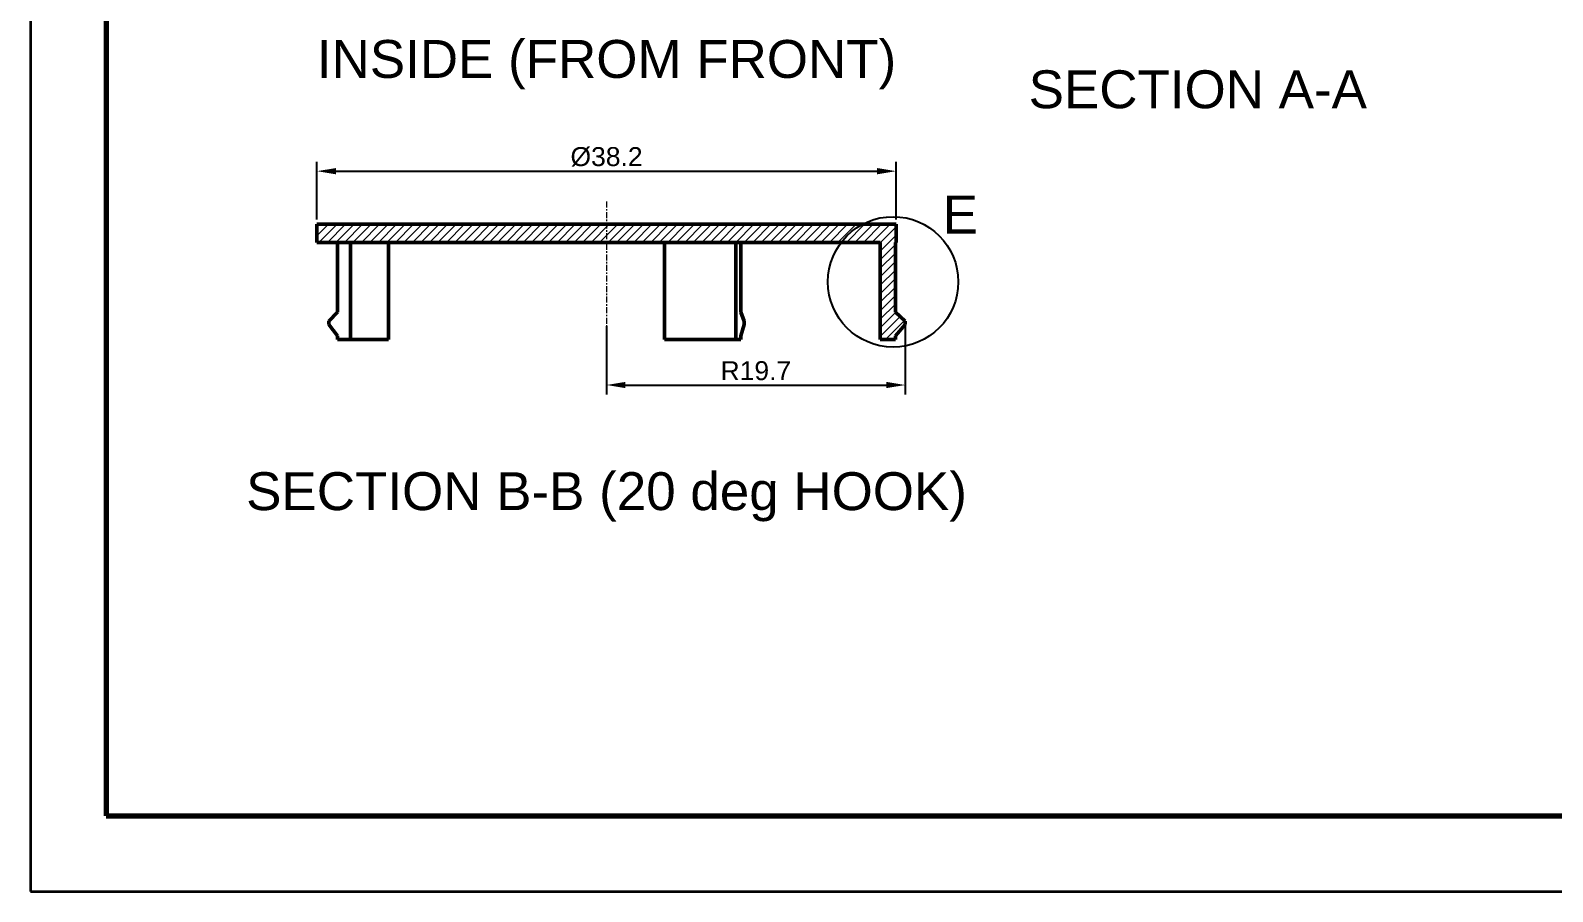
# Model space of a CAD drawing. Header units: millimetres. Extents: x 0 to 900, y 0 to 148.
# Drawn here: x 690 to 790.4, y 0 to 56.8 of the extents above; entities that cross this region are included whole.
import ezdxf
from ezdxf.enums import TextEntityAlignment as Align

# ---------------------------------------------------------------- set-up
doc = ezdxf.new("R2010")
doc.units = ezdxf.units.MM
doc.header["$LTSCALE"] = 0.125
doc.linetypes.add('CENTER', pattern=[5.08, 3.175, -0.635, 0.635, -0.635])
for name, color, linetype, lineweight in [('CENTER', 7, 'CENTER', 18), ('DETAIL_BOUNDARY', 7, 'Continuous', 25), ('DIM', 7, 'Continuous', 18), ('FRAME', 7, 'Continuous', 70), ('SECTION_HATCH', 8, 'Continuous', 13), ('TEXT', 7, 'Continuous', 25), ('TITLE', 7, 'Continuous', 35), ('VISIBLE', 7, 'Continuous', 50)]:
    doc.layers.add(name, color=color, linetype=linetype, lineweight=lineweight)
doc.styles.add('LiberationSans', font='LiberationSans-Regular.ttf')
doc.dimstyles.new('ISO', dxfattribs={"dimscale": 0.5, "dimtxt": 2.5, "dimasz": 2.5, "dimexe": 1.25, "dimexo": 0.625, "dimtad": 1, "dimdsep": 46, "dimtxsty": 'LiberationSans', "dimcen": 0, "dimazin": 3, "dimtfac": 1, "dimtmove": 0, "dimatfit": 3})

msp = doc.modelspace()

# ---------------------------------------------------------------- hatches: boundary and pattern name
at = {"layer": 'SECTION_HATCH'}
h = msp.add_hatch(dxfattribs=at)
h.set_pattern_fill('ANSI31', scale=0.125)
h.paths.add_polyline_path([(708.9, 44), (708.95, 44), (709, 44), (709.05, 44), (709.1, 44), (709.15, 44), (709.2, 44), (709.25, 44), (709.3, 44), (709.35, 44), (709.4, 44), (709.45, 44), (709.5, 44), (709.55, 44), (709.6, 44), (709.65, 44), (709.7, 44), (709.75, 44), (709.8, 44), (709.85, 44), (709.9, 44), (709.95, 44), (710, 44), (710.05, 44), (710.1, 44), (710.15, 44), (710.2, 44), (710.25, 44), (710.3, 44), (710.35, 44), (710.4, 44), (710.45, 44), (710.5, 44), (710.55, 44), (710.6, 44), (710.65, 44), (710.7, 44), (710.75, 44), (710.8, 44), (710.85, 44), (710.9, 44), (710.95, 44), (711, 44), (711.05, 44), (711.1, 44), (711.15, 44), (711.2, 44), (711.251, 44), (711.301, 44), (711.351, 44), (711.401, 44), (711.451, 44), (711.501, 44), (711.551, 44), (711.601, 44), (711.651, 44), (711.701, 44), (711.751, 44), (711.801, 44), (711.851, 44), (711.901, 44), (711.951, 44), (712.001, 44), (712.051, 44), (712.101, 44), (712.151, 44), (712.201, 44), (712.251, 44), (712.301, 44), (712.351, 44), (712.401, 44), (712.451, 44), (712.501, 44), (712.551, 44), (712.601, 44), (712.651, 44), (712.701, 44), (712.751, 44), (712.801, 44), (712.851, 44), (712.901, 44), (712.951, 44), (713.001, 44), (713.051, 44), (713.101, 44), (713.151, 44), (713.201, 44), (713.251, 44), (713.301, 44), (713.351, 44), (713.401, 44), (713.451, 44), (713.501, 44), (713.551, 44), (713.601, 44), (713.651, 44), (713.701, 44), (713.751, 44), (713.801, 44), (713.851, 44), (713.901, 44), (713.951, 44), (714.001, 44), (714.051, 44), (714.101, 44), (714.151, 44), (714.201, 44), (714.251, 44), (714.301, 44), (714.351, 44), (714.401, 44), (714.451, 44), (714.501, 44), (714.551, 44), (714.601, 44), (714.651, 44), (714.701, 44), (714.751, 44), (714.801, 44), (714.851, 44), (714.901, 44), (714.951, 44), (715.001, 44), (715.051, 44), (715.101, 44), (715.151, 44), (715.201, 44), (715.251, 44), (715.301, 44), (715.351, 44), (715.401, 44), (715.451, 44), (715.501, 44), (715.551, 44), (715.601, 44), (715.651, 44), (715.701, 44), (715.751, 44), (715.801, 44), (715.851, 44), (715.902, 44), (715.952, 44), (716.002, 44), (716.052, 44), (716.102, 44), (716.152, 44), (716.202, 44), (716.252, 44), (716.302, 44), (716.352, 44), (716.402, 44), (716.452, 44), (716.502, 44), (716.552, 44), (716.602, 44), (716.652, 44), (716.702, 44), (716.752, 44), (716.802, 44), (716.852, 44), (716.902, 44), (716.952, 44), (717.002, 44), (717.052, 44), (717.102, 44), (717.152, 44), (717.202, 44), (717.252, 44), (717.302, 44), (717.352, 44), (717.402, 44), (717.452, 44), (717.502, 44), (717.552, 44), (717.602, 44), (717.652, 44), (717.702, 44), (717.752, 44), (717.802, 44), (717.852, 44), (717.902, 44), (717.952, 44), (718.002, 44), (718.052, 44), (718.102, 44), (718.152, 44), (718.202, 44), (718.252, 44), (718.302, 44), (718.352, 44), (718.402, 44), (718.452, 44), (718.502, 44), (718.552, 44), (718.602, 44), (718.652, 44), (718.702, 44), (718.752, 44), (718.802, 44), (718.852, 44), (718.902, 44), (718.952, 44), (719.002, 44), (719.052, 44), (719.102, 44), (719.152, 44), (719.202, 44), (719.252, 44), (719.302, 44), (719.352, 44), (719.402, 44), (719.452, 44), (719.502, 44), (719.552, 44), (719.602, 44), (719.652, 44), (719.702, 44), (719.752, 44), (719.802, 44), (719.852, 44), (719.902, 44), (719.952, 44), (720.002, 44), (720.052, 44), (720.102, 44), (720.152, 44), (720.202, 44), (720.252, 44), (720.302, 44), (720.352, 44), (720.402, 44), (720.452, 44), (720.502, 44), (720.553, 44), (720.603, 44), (720.653, 44), (720.703, 44), (720.753, 44), (720.803, 44), (720.853, 44), (720.903, 44), (720.953, 44), (721.003, 44), (721.053, 44), (721.103, 44), (721.153, 44), (721.203, 44), (721.253, 44), (721.303, 44), (721.353, 44), (721.403, 44), (721.453, 44), (721.503, 44), (721.553, 44), (721.603, 44), (721.653, 44), (721.703, 44), (721.753, 44), (721.803, 44), (721.853, 44), (721.903, 44), (721.953, 44), (722.003, 44), (722.053, 44), (722.103, 44), (722.153, 44), (722.203, 44), (722.253, 44), (722.303, 44), (722.353, 44), (722.403, 44), (722.453, 44), (722.503, 44), (722.553, 44), (722.603, 44), (722.653, 44), (722.703, 44), (722.753, 44), (722.803, 44), (722.853, 44), (722.903, 44), (722.953, 44), (723.003, 44), (723.053, 44), (723.103, 44), (723.153, 44), (723.203, 44), (723.253, 44), (723.303, 44), (723.353, 44), (723.403, 44), (723.453, 44), (723.503, 44), (723.553, 44), (723.603, 44), (723.653, 44), (723.703, 44), (723.753, 44), (723.803, 44), (723.853, 44), (723.903, 44), (723.953, 44), (724.003, 44), (724.053, 44), (724.103, 44), (724.153, 44), (724.203, 44), (724.253, 44), (724.303, 44), (724.353, 44), (724.403, 44), (724.453, 44), (724.503, 44), (724.553, 44), (724.603, 44), (724.653, 44), (724.703, 44), (724.753, 44), (724.803, 44), (724.853, 44), (724.903, 44), (724.953, 44), (725.003, 44), (725.053, 44), (725.103, 44), (725.153, 44), (725.203, 44), (725.254, 44), (725.304, 44), (725.354, 44), (725.404, 44), (725.454, 44), (725.504, 44), (725.554, 44), (725.604, 44), (725.654, 44), (725.704, 44), (725.754, 44), (725.804, 44), (725.854, 44), (725.904, 44), (725.954, 44), (726.004, 44), (726.054, 44), (726.104, 44), (726.154, 44), (726.204, 44), (726.254, 44), (726.304, 44), (726.354, 44), (726.404, 44), (726.454, 44), (726.504, 44), (726.554, 44), (726.604, 44), (726.654, 44), (726.704, 44), (726.754, 44), (726.804, 44), (726.854, 44), (726.904, 44), (726.954, 44), (727.004, 44), (727.054, 44), (727.104, 44), (727.154, 44), (727.204, 44), (727.254, 44), (727.304, 44), (727.354, 44), (727.404, 44), (727.454, 44), (727.504, 44), (727.554, 44), (727.604, 44), (727.654, 44), (727.704, 44), (727.754, 44), (727.804, 44), (727.854, 44), (727.904, 44), (727.954, 44), (728.004, 44), (728.054, 44), (728.104, 44), (728.154, 44), (728.204, 44), (728.254, 44), (728.304, 44), (728.354, 44), (728.404, 44), (728.454, 44), (728.504, 44), (728.554, 44), (728.604, 44), (728.654, 44), (728.704, 44), (728.754, 44), (728.804, 44), (728.854, 44), (728.904, 44), (728.954, 44), (729.004, 44), (729.054, 44), (729.104, 44), (729.154, 44), (729.204, 44), (729.254, 44), (729.304, 44), (729.354, 44), (729.404, 44), (729.454, 44), (729.504, 44), (729.554, 44), (729.604, 44), (729.654, 44), (729.704, 44), (729.754, 44), (729.804, 44), (729.854, 44), (729.905, 44), (729.955, 44), (730.005, 44), (730.055, 44), (730.105, 44), (730.155, 44), (730.205, 44), (730.255, 44), (730.305, 44), (730.355, 44), (730.405, 44), (730.455, 44), (730.505, 44), (730.555, 44), (730.605, 44), (730.655, 44), (730.705, 44), (730.755, 44), (730.805, 44), (730.855, 44), (730.905, 44), (730.955, 44), (731.005, 44), (731.055, 44), (731.105, 44), (731.155, 44), (731.205, 44), (731.255, 44), (731.305, 44), (731.355, 44), (731.405, 44), (731.455, 44), (731.505, 44), (731.555, 44), (731.605, 44), (731.655, 44), (731.705, 44), (731.755, 44), (731.805, 44), (731.855, 44), (731.905, 44), (731.955, 44), (732.005, 44), (732.055, 44), (732.105, 44), (732.155, 44), (732.205, 44), (732.255, 44), (732.305, 44), (732.355, 44), (732.405, 44), (732.455, 44), (732.505, 44), (732.555, 44), (732.605, 44), (732.655, 44), (732.705, 44), (732.755, 44), (732.805, 44), (732.855, 44), (732.905, 44), (732.955, 44), (733.005, 44), (733.055, 44), (733.105, 44), (733.155, 44), (733.205, 44), (733.255, 44), (733.305, 44), (733.355, 44), (733.405, 44), (733.455, 44), (733.505, 44), (733.555, 44), (733.605, 44), (733.655, 44), (733.705, 44), (733.755, 44), (733.805, 44), (733.855, 44), (733.905, 44), (733.955, 44), (734.005, 44), (734.055, 44), (734.105, 44), (734.155, 44), (734.205, 44), (734.255, 44), (734.305, 44), (734.355, 44), (734.405, 44), (734.455, 44), (734.505, 44), (734.556, 44), (734.606, 44), (734.656, 44), (734.706, 44), (734.756, 44), (734.806, 44), (734.856, 44), (734.906, 44), (734.956, 44), (735.006, 44), (735.056, 44), (735.106, 44), (735.156, 44), (735.206, 44), (735.256, 44), (735.306, 44), (735.356, 44), (735.406, 44), (735.456, 44), (735.506, 44), (735.556, 44), (735.606, 44), (735.656, 44), (735.706, 44), (735.756, 44), (735.806, 44), (735.856, 44), (735.906, 44), (735.956, 44), (736.006, 44), (736.056, 44), (736.106, 44), (736.156, 44), (736.206, 44), (736.256, 44), (736.306, 44), (736.356, 44), (736.406, 44), (736.456, 44), (736.506, 44), (736.556, 44), (736.606, 44), (736.656, 44), (736.706, 44), (736.756, 44), (736.806, 44), (736.856, 44), (736.906, 44), (736.956, 44), (737.006, 44), (737.056, 44), (737.106, 44), (737.156, 44), (737.206, 44), (737.256, 44), (737.306, 44), (737.356, 44), (737.406, 44), (737.456, 44), (737.506, 44), (737.556, 44), (737.606, 44), (737.656, 44), (737.706, 44), (737.756, 44), (737.806, 44), (737.856, 44), (737.906, 44), (737.956, 44), (738.006, 44), (738.056, 44), (738.106, 44), (738.156, 44), (738.206, 44), (738.256, 44), (738.306, 44), (738.356, 44), (738.406, 44), (738.456, 44), (738.506, 44), (738.556, 44), (738.606, 44), (738.656, 44), (738.706, 44), (738.756, 44), (738.806, 44), (738.856, 44), (738.906, 44), (738.956, 44), (739.006, 44), (739.056, 44), (739.106, 44), (739.156, 44), (739.207, 44), (739.257, 44), (739.307, 44), (739.357, 44), (739.407, 44), (739.457, 44), (739.507, 44), (739.557, 44), (739.607, 44), (739.657, 44), (739.707, 44), (739.757, 44), (739.807, 44), (739.857, 44), (739.907, 44), (739.957, 44), (740.007, 44), (740.057, 44), (740.107, 44), (740.157, 44), (740.207, 44), (740.257, 44), (740.307, 44), (740.357, 44), (740.407, 44), (740.457, 44), (740.507, 44), (740.557, 44), (740.607, 44), (740.657, 44), (740.707, 44), (740.757, 44), (740.807, 44), (740.857, 44), (740.907, 44), (740.957, 44), (741.007, 44), (741.057, 44), (741.107, 44), (741.157, 44), (741.207, 44), (741.257, 44), (741.307, 44), (741.357, 44), (741.407, 44), (741.457, 44), (741.507, 44), (741.557, 44), (741.607, 44), (741.657, 44), (741.707, 44), (741.757, 44), (741.807, 44), (741.857, 44), (741.907, 44), (741.957, 44), (742.007, 44), (742.057, 44), (742.107, 44), (742.157, 44), (742.207, 44), (742.257, 44), (742.307, 44), (742.357, 44), (742.407, 44), (742.457, 44), (742.507, 44), (742.557, 44), (742.607, 44), (742.657, 44), (742.707, 44), (742.757, 44), (742.807, 44), (742.857, 44), (742.907, 44), (742.957, 44), (743.007, 44), (743.057, 44), (743.107, 44), (743.157, 44), (743.207, 44), (743.257, 44), (743.307, 44), (743.357, 44), (743.407, 44), (743.457, 44), (743.507, 44), (743.557, 44), (743.607, 44), (743.657, 44), (743.707, 44), (743.757, 44), (743.807, 44), (743.858, 44), (743.908, 44), (743.958, 44), (744.008, 44), (744.058, 44), (744.108, 44), (744.158, 44), (744.208, 44), (744.258, 44), (744.308, 44), (744.358, 44), (744.408, 44), (744.458, 44), (744.508, 44), (744.558, 44), (744.608, 44), (744.658, 44), (744.708, 44), (744.758, 44), (744.808, 44), (744.858, 44), (744.908, 44), (744.958, 44), (745.008, 44), (745.058, 44), (745.108, 44), (745.158, 44), (745.208, 44), (745.258, 44), (745.308, 44), (745.358, 44), (745.408, 44), (745.458, 44), (745.508, 44), (745.558, 44), (745.608, 44), (745.658, 44), (745.708, 44), (745.758, 44), (745.808, 44), (745.858, 44), (745.908, 44), (745.958, 44), (746.008, 44), (746.058, 44), (746.108, 44), (746.158, 44), (746.208, 44), (746.258, 44), (746.308, 44), (746.358, 44), (746.408, 44), (746.458, 44), (746.508, 44), (746.558, 44), (746.608, 44), (746.658, 44), (746.708, 44), (746.758, 44), (746.808, 44), (746.858, 44), (746.908, 44), (746.958, 44), (747.008, 44), (747.058, 44), (747.1, 43.992), (747.1, 43.942), (747.1, 43.892), (747.1, 43.842), (747.1, 43.792), (747.1, 43.742), (747.1, 43.692), (747.1, 43.642), (747.1, 43.592), (747.1, 43.542), (747.1, 43.492), (747.1, 43.442), (747.1, 43.392), (747.1, 43.342), (747.1, 43.292), (747.1, 43.242), (747.1, 43.192), (747.1, 43.142), (747.1, 43.092), (747.1, 43.042), (747.1, 42.992), (747.1, 42.942), (747.1, 42.892), (747.1, 42.842), (747.092, 42.8), (747.05, 42.792), (747.05, 42.742), (747.05, 42.692), (747.05, 42.641), (747.05, 42.591), (747.05, 42.541), (747.05, 42.491), (747.05, 42.441), (747.05, 42.391), (747.05, 42.341), (747.05, 42.291), (747.05, 42.241), (747.05, 42.191), (747.05, 42.141), (747.05, 42.091), (747.05, 42.041), (747.05, 41.991), (747.05, 41.941), (747.05, 41.891), (747.05, 41.841), (747.05, 41.791), (747.05, 41.741), (747.05, 41.691), (747.05, 41.641), (747.05, 41.591), (747.05, 41.541), (747.05, 41.491), (747.05, 41.441), (747.05, 41.391), (747.05, 41.341), (747.05, 41.291), (747.05, 41.241), (747.05, 41.191), (747.05, 41.141), (747.05, 41.091), (747.05, 41.041), (747.05, 40.991), (747.05, 40.941), (747.05, 40.891), (747.05, 40.841), (747.05, 40.791), (747.05, 40.741), (747.05, 40.691), (747.05, 40.641), (747.05, 40.591), (747.05, 40.541), (747.05, 40.491), (747.05, 40.441), (747.05, 40.391), (747.05, 40.341), (747.05, 40.291), (747.05, 40.241), (747.05, 40.191), (747.05, 40.141), (747.05, 40.091), (747.05, 40.041), (747.05, 39.991), (747.05, 39.941), (747.05, 39.891), (747.05, 39.841), (747.05, 39.791), (747.05, 39.741), (747.05, 39.691), (747.05, 39.641), (747.05, 39.591), (747.05, 39.541), (747.05, 39.491), (747.05, 39.441), (747.05, 39.391), (747.05, 39.341), (747.05, 39.291), (747.05, 39.241), (747.05, 39.191), (747.05, 39.141), (747.05, 39.091), (747.05, 39.041), (747.05, 38.991), (747.05, 38.941), (747.05, 38.891), (747.05, 38.841), (747.05, 38.791), (747.05, 38.741), (747.05, 38.691), (747.05, 38.641), (747.05, 38.591), (747.05, 38.541), (747.05, 38.491), (747.05, 38.441), (747.05, 38.391), (747.05, 38.341), (747.05, 38.291), (747.05, 38.241), (747.065, 38.197), (747.102, 38.163), (747.138, 38.129), (747.175, 38.094), (747.211, 38.06), (747.248, 38.026), (747.284, 37.992), (747.32, 37.957), (747.357, 37.923), (747.393, 37.889), (747.43, 37.854), (747.466, 37.82), (747.502, 37.786), (747.539, 37.752), (747.575, 37.717), (747.612, 37.683), (747.648, 37.649), (747.685, 37.615), (747.7, 37.571), (747.7, 37.521), (747.7, 37.471), (747.7, 37.421), (747.681, 37.378), (747.649, 37.34), (747.617, 37.302), (747.584, 37.264), (747.552, 37.226), (747.519, 37.187), (747.487, 37.149), (747.455, 37.111), (747.422, 37.073), (747.39, 37.035), (747.357, 36.997), (747.325, 36.959), (747.293, 36.921), (747.26, 36.883), (747.228, 36.845), (747.195, 36.806), (747.163, 36.768), (747.131, 36.73), (747.098, 36.692), (747.066, 36.654), (747.05, 36.61), (747.05, 36.56), (747.05, 36.51), (747.05, 36.46), (747.05, 36.41), (747.01, 36.4), (746.96, 36.4), (746.91, 36.4), (746.86, 36.4), (746.81, 36.4), (746.76, 36.4), (746.71, 36.4), (746.66, 36.4), (746.61, 36.4), (746.56, 36.4), (746.51, 36.4), (746.46, 36.4), (746.41, 36.4), (746.36, 36.4), (746.31, 36.4), (746.26, 36.4), (746.21, 36.4), (746.16, 36.4), (746.11, 36.4), (746.06, 36.4), (746.05, 36.44), (746.05, 36.49), (746.05, 36.54), (746.05, 36.59), (746.05, 36.64), (746.05, 36.69), (746.05, 36.74), (746.05, 36.79), (746.05, 36.84), (746.05, 36.891), (746.05, 36.941), (746.05, 36.991), (746.05, 37.041), (746.05, 37.091), (746.05, 37.141), (746.05, 37.191), (746.05, 37.241), (746.05, 37.291), (746.05, 37.341), (746.05, 37.391), (746.05, 37.441), (746.05, 37.491), (746.05, 37.541), (746.05, 37.591), (746.05, 37.641), (746.05, 37.691), (746.05, 37.741), (746.05, 37.791), (746.05, 37.841), (746.05, 37.891), (746.05, 37.941), (746.05, 37.991), (746.05, 38.041), (746.05, 38.091), (746.05, 38.141), (746.05, 38.191), (746.05, 38.241), (746.05, 38.291), (746.05, 38.341), (746.05, 38.391), (746.05, 38.441), (746.05, 38.491), (746.05, 38.541), (746.05, 38.591), (746.05, 38.641), (746.05, 38.691), (746.05, 38.741), (746.05, 38.791), (746.05, 38.841), (746.05, 38.891), (746.05, 38.941), (746.05, 38.991), (746.05, 39.041), (746.05, 39.091), (746.05, 39.141), (746.05, 39.191), (746.05, 39.241), (746.05, 39.291), (746.05, 39.341), (746.05, 39.391), (746.05, 39.441), (746.05, 39.491), (746.05, 39.541), (746.05, 39.591), (746.05, 39.641), (746.05, 39.691), (746.05, 39.741), (746.05, 39.791), (746.05, 39.841), (746.05, 39.891), (746.05, 39.941), (746.05, 39.991), (746.05, 40.041), (746.05, 40.091), (746.05, 40.141), (746.05, 40.191), (746.05, 40.241), (746.05, 40.291), (746.05, 40.341), (746.05, 40.391), (746.05, 40.441), (746.05, 40.491), (746.05, 40.541), (746.05, 40.591), (746.05, 40.641), (746.05, 40.691), (746.05, 40.741), (746.05, 40.791), (746.05, 40.841), (746.05, 40.891), (746.05, 40.941), (746.05, 40.991), (746.05, 41.041), (746.05, 41.091), (746.05, 41.141), (746.05, 41.191), (746.05, 41.241), (746.05, 41.291), (746.05, 41.341), (746.05, 41.391), (746.05, 41.441), (746.05, 41.491), (746.05, 41.541), (746.05, 41.592), (746.05, 41.642), (746.05, 41.692), (746.05, 41.742), (746.05, 41.792), (746.05, 41.842), (746.05, 41.892), (746.05, 41.942), (746.05, 41.992), (746.05, 42.042), (746.05, 42.092), (746.05, 42.142), (746.05, 42.192), (746.05, 42.242), (746.05, 42.292), (746.05, 42.342), (746.05, 42.392), (746.05, 42.442), (746.05, 42.492), (746.05, 42.542), (746.05, 42.592), (746.05, 42.642), (746.05, 42.692), (746.05, 42.742), (746.05, 42.792), (746.008, 42.8), (745.958, 42.8), (745.908, 42.8), (745.858, 42.8), (745.808, 42.8), (745.758, 42.8), (745.708, 42.8), (745.658, 42.8), (745.608, 42.8), (745.558, 42.8), (745.508, 42.8), (745.458, 42.8), (745.408, 42.8), (745.358, 42.8), (745.308, 42.8), (745.258, 42.8), (745.208, 42.8), (745.158, 42.8), (745.108, 42.8), (745.058, 42.8), (745.008, 42.8), (744.958, 42.8), (744.908, 42.8), (744.858, 42.8), (744.808, 42.8), (744.758, 42.8), (744.708, 42.8), (744.658, 42.8), (744.608, 42.8), (744.558, 42.8), (744.508, 42.8), (744.458, 42.8), (744.408, 42.8), (744.358, 42.8), (744.308, 42.8), (744.258, 42.8), (744.208, 42.8), (744.158, 42.8), (744.108, 42.8), (744.058, 42.8), (744.008, 42.8), (743.958, 42.8), (743.908, 42.8), (743.858, 42.8), (743.808, 42.8), (743.758, 42.8), (743.708, 42.8), (743.658, 42.8), (743.608, 42.8), (743.558, 42.8), (743.508, 42.8), (743.458, 42.8), (743.408, 42.8), (743.358, 42.8), (743.308, 42.8), (743.258, 42.8), (743.208, 42.8), (743.158, 42.8), (743.108, 42.8), (743.058, 42.8), (743.008, 42.8), (742.958, 42.8), (742.908, 42.8), (742.858, 42.8), (742.808, 42.8), (742.758, 42.8), (742.708, 42.8), (742.658, 42.8), (742.607, 42.8), (742.557, 42.8), (742.507, 42.8), (742.457, 42.8), (742.407, 42.8), (742.357, 42.8), (742.307, 42.8), (742.257, 42.8), (742.207, 42.8), (742.157, 42.8), (742.107, 42.8), (742.057, 42.8), (742.007, 42.8), (741.957, 42.8), (741.907, 42.8), (741.857, 42.8), (741.807, 42.8), (741.757, 42.8), (741.707, 42.8), (741.657, 42.8), (741.607, 42.8), (741.557, 42.8), (741.507, 42.8), (741.457, 42.8), (741.407, 42.8), (741.357, 42.8), (741.307, 42.8), (741.257, 42.8), (741.207, 42.8), (741.157, 42.8), (741.107, 42.8), (741.057, 42.8), (741.007, 42.8), (740.957, 42.8), (740.907, 42.8), (740.857, 42.8), (740.807, 42.8), (740.757, 42.8), (740.707, 42.8), (740.657, 42.8), (740.607, 42.8), (740.557, 42.8), (740.507, 42.8), (740.457, 42.8), (740.407, 42.8), (740.357, 42.8), (740.307, 42.8), (740.257, 42.8), (740.207, 42.8), (740.157, 42.8), (740.107, 42.8), (740.057, 42.8), (740.007, 42.8), (739.957, 42.8), (739.907, 42.8), (739.857, 42.8), (739.807, 42.8), (739.757, 42.8), (739.707, 42.8), (739.657, 42.8), (739.607, 42.8), (739.557, 42.8), (739.507, 42.8), (739.457, 42.8), (739.407, 42.8), (739.357, 42.8), (739.307, 42.8), (739.257, 42.8), (739.207, 42.8), (739.157, 42.8), (739.107, 42.8), (739.057, 42.8), (739.007, 42.8), (738.957, 42.8), (738.907, 42.8), (738.857, 42.8), (738.807, 42.8), (738.757, 42.8), (738.707, 42.8), (738.657, 42.8), (738.607, 42.8), (738.557, 42.8), (738.507, 42.8), (738.457, 42.8), (738.407, 42.8), (738.357, 42.8), (738.307, 42.8), (738.257, 42.8), (738.207, 42.8), (738.157, 42.8), (738.107, 42.8), (738.057, 42.8), (738.007, 42.8), (737.956, 42.8), (737.906, 42.8), (737.856, 42.8), (737.806, 42.8), (737.756, 42.8), (737.706, 42.8), (737.656, 42.8), (737.606, 42.8), (737.556, 42.8), (737.506, 42.8), (737.456, 42.8), (737.406, 42.8), (737.356, 42.8), (737.306, 42.8), (737.256, 42.8), (737.206, 42.8), (737.156, 42.8), (737.106, 42.8), (737.056, 42.8), (737.006, 42.8), (736.956, 42.8), (736.906, 42.8), (736.856, 42.8), (736.806, 42.8), (736.756, 42.8), (736.706, 42.8), (736.656, 42.8), (736.606, 42.8), (736.556, 42.8), (736.506, 42.8), (736.456, 42.8), (736.406, 42.8), (736.356, 42.8), (736.306, 42.8), (736.256, 42.8), (736.206, 42.8), (736.156, 42.8), (736.106, 42.8), (736.056, 42.8), (736.006, 42.8), (735.956, 42.8), (735.906, 42.8), (735.856, 42.8), (735.806, 42.8), (735.756, 42.8), (735.706, 42.8), (735.656, 42.8), (735.606, 42.8), (735.556, 42.8), (735.506, 42.8), (735.456, 42.8), (735.406, 42.8), (735.356, 42.8), (735.306, 42.8), (735.256, 42.8), (735.206, 42.8), (735.156, 42.8), (735.106, 42.8), (735.056, 42.8), (735.006, 42.8), (734.956, 42.8), (734.906, 42.8), (734.856, 42.8), (734.806, 42.8), (734.756, 42.8), (734.706, 42.8), (734.656, 42.8), (734.606, 42.8), (734.556, 42.8), (734.506, 42.8), (734.456, 42.8), (734.406, 42.8), (734.356, 42.8), (734.306, 42.8), (734.256, 42.8), (734.206, 42.8), (734.156, 42.8), (734.106, 42.8), (734.056, 42.8), (734.006, 42.8), (733.956, 42.8), (733.906, 42.8), (733.856, 42.8), (733.806, 42.8), (733.756, 42.8), (733.706, 42.8), (733.656, 42.8), (733.606, 42.8), (733.556, 42.8), (733.506, 42.8), (733.456, 42.8), (733.406, 42.8), (733.356, 42.8), (733.305, 42.8), (733.255, 42.8), (733.205, 42.8), (733.155, 42.8), (733.105, 42.8), (733.055, 42.8), (733.005, 42.8), (732.955, 42.8), (732.905, 42.8), (732.855, 42.8), (732.805, 42.8), (732.755, 42.8), (732.705, 42.8), (732.655, 42.8), (732.605, 42.8), (732.555, 42.8), (732.505, 42.8), (732.455, 42.8), (732.405, 42.8), (732.355, 42.8), (732.305, 42.8), (732.255, 42.8), (732.205, 42.8), (732.155, 42.8), (732.105, 42.8), (732.055, 42.8), (732.005, 42.8), (731.955, 42.8), (731.905, 42.8), (731.855, 42.8), (731.805, 42.8), (731.755, 42.8), (731.705, 42.8), (731.655, 42.8), (731.605, 42.8), (731.555, 42.8), (731.505, 42.8), (731.455, 42.8), (731.405, 42.8), (731.355, 42.8), (731.305, 42.8), (731.255, 42.8), (731.205, 42.8), (731.155, 42.8), (731.105, 42.8), (731.055, 42.8), (731.005, 42.8), (730.955, 42.8), (730.905, 42.8), (730.855, 42.8), (730.805, 42.8), (730.755, 42.8), (730.705, 42.8), (730.655, 42.8), (730.605, 42.8), (730.555, 42.8), (730.505, 42.8), (730.455, 42.8), (730.405, 42.8), (730.355, 42.8), (730.305, 42.8), (730.255, 42.8), (730.205, 42.8), (730.155, 42.8), (730.105, 42.8), (730.055, 42.8), (730.005, 42.8), (729.955, 42.8), (729.905, 42.8), (729.855, 42.8), (729.805, 42.8), (729.755, 42.8), (729.705, 42.8), (729.655, 42.8), (729.605, 42.8), (729.555, 42.8), (729.505, 42.8), (729.455, 42.8), (729.405, 42.8), (729.355, 42.8), (729.305, 42.8), (729.255, 42.8), (729.205, 42.8), (729.155, 42.8), (729.105, 42.8), (729.055, 42.8), (729.005, 42.8), (728.955, 42.8), (728.905, 42.8), (728.855, 42.8), (728.805, 42.8), (728.755, 42.8), (728.705, 42.8), (728.654, 42.8), (728.604, 42.8), (728.554, 42.8), (728.504, 42.8), (728.454, 42.8), (728.404, 42.8), (728.354, 42.8), (728.304, 42.8), (728.254, 42.8), (728.204, 42.8), (728.154, 42.8), (728.104, 42.8), (728.054, 42.8), (728.004, 42.8), (727.954, 42.8), (727.904, 42.8), (727.854, 42.8), (727.804, 42.8), (727.754, 42.8), (727.704, 42.8), (727.654, 42.8), (727.604, 42.8), (727.554, 42.8), (727.504, 42.8), (727.454, 42.8), (727.404, 42.8), (727.354, 42.8), (727.304, 42.8), (727.254, 42.8), (727.204, 42.8), (727.154, 42.8), (727.104, 42.8), (727.054, 42.8), (727.004, 42.8), (726.954, 42.8), (726.904, 42.8), (726.854, 42.8), (726.804, 42.8), (726.754, 42.8), (726.704, 42.8), (726.654, 42.8), (726.604, 42.8), (726.554, 42.8), (726.504, 42.8), (726.454, 42.8), (726.404, 42.8), (726.354, 42.8), (726.304, 42.8), (726.254, 42.8), (726.204, 42.8), (726.154, 42.8), (726.104, 42.8), (726.054, 42.8), (726.004, 42.8), (725.954, 42.8), (725.904, 42.8), (725.854, 42.8), (725.804, 42.8), (725.754, 42.8), (725.704, 42.8), (725.654, 42.8), (725.604, 42.8), (725.554, 42.8), (725.504, 42.8), (725.454, 42.8), (725.404, 42.8), (725.354, 42.8), (725.304, 42.8), (725.254, 42.8), (725.204, 42.8), (725.154, 42.8), (725.104, 42.8), (725.054, 42.8), (725.004, 42.8), (724.954, 42.8), (724.904, 42.8), (724.854, 42.8), (724.804, 42.8), (724.754, 42.8), (724.704, 42.8), (724.654, 42.8), (724.604, 42.8), (724.554, 42.8), (724.504, 42.8), (724.454, 42.8), (724.404, 42.8), (724.354, 42.8), (724.304, 42.8), (724.254, 42.8), (724.204, 42.8), (724.154, 42.8), (724.104, 42.8), (724.054, 42.8), (724.003, 42.8), (723.953, 42.8), (723.903, 42.8), (723.853, 42.8), (723.803, 42.8), (723.753, 42.8), (723.703, 42.8), (723.653, 42.8), (723.603, 42.8), (723.553, 42.8), (723.503, 42.8), (723.453, 42.8), (723.403, 42.8), (723.353, 42.8), (723.303, 42.8), (723.253, 42.8), (723.203, 42.8), (723.153, 42.8), (723.103, 42.8), (723.053, 42.8), (723.003, 42.8), (722.953, 42.8), (722.903, 42.8), (722.853, 42.8), (722.803, 42.8), (722.753, 42.8), (722.703, 42.8), (722.653, 42.8), (722.603, 42.8), (722.553, 42.8), (722.503, 42.8), (722.453, 42.8), (722.403, 42.8), (722.353, 42.8), (722.303, 42.8), (722.253, 42.8), (722.203, 42.8), (722.153, 42.8), (722.103, 42.8), (722.053, 42.8), (722.003, 42.8), (721.953, 42.8), (721.903, 42.8), (721.853, 42.8), (721.803, 42.8), (721.753, 42.8), (721.703, 42.8), (721.653, 42.8), (721.603, 42.8), (721.553, 42.8), (721.503, 42.8), (721.453, 42.8), (721.403, 42.8), (721.353, 42.8), (721.303, 42.8), (721.253, 42.8), (721.203, 42.8), (721.153, 42.8), (721.103, 42.8), (721.053, 42.8), (721.003, 42.8), (720.953, 42.8), (720.903, 42.8), (720.853, 42.8), (720.803, 42.8), (720.753, 42.8), (720.703, 42.8), (720.653, 42.8), (720.603, 42.8), (720.553, 42.8), (720.503, 42.8), (720.453, 42.8), (720.403, 42.8), (720.353, 42.8), (720.303, 42.8), (720.253, 42.8), (720.203, 42.8), (720.153, 42.8), (720.103, 42.8), (720.053, 42.8), (720.003, 42.8), (719.953, 42.8), (719.903, 42.8), (719.853, 42.8), (719.803, 42.8), (719.753, 42.8), (719.703, 42.8), (719.653, 42.8), (719.603, 42.8), (719.553, 42.8), (719.503, 42.8), (719.453, 42.8), (719.403, 42.8), (719.353, 42.8), (719.302, 42.8), (719.252, 42.8), (719.202, 42.8), (719.152, 42.8), (719.102, 42.8), (719.052, 42.8), (719.002, 42.8), (718.952, 42.8), (718.902, 42.8), (718.852, 42.8), (718.802, 42.8), (718.752, 42.8), (718.702, 42.8), (718.652, 42.8), (718.602, 42.8), (718.552, 42.8), (718.502, 42.8), (718.452, 42.8), (718.402, 42.8), (718.352, 42.8), (718.302, 42.8), (718.252, 42.8), (718.202, 42.8), (718.152, 42.8), (718.102, 42.8), (718.052, 42.8), (718.002, 42.8), (717.952, 42.8), (717.902, 42.8), (717.852, 42.8), (717.802, 42.8), (717.752, 42.8), (717.702, 42.8), (717.652, 42.8), (717.602, 42.8), (717.552, 42.8), (717.502, 42.8), (717.452, 42.8), (717.402, 42.8), (717.352, 42.8), (717.302, 42.8), (717.252, 42.8), (717.202, 42.8), (717.152, 42.8), (717.102, 42.8), (717.052, 42.8), (717.002, 42.8), (716.952, 42.8), (716.902, 42.8), (716.852, 42.8), (716.802, 42.8), (716.752, 42.8), (716.702, 42.8), (716.652, 42.8), (716.602, 42.8), (716.552, 42.8), (716.502, 42.8), (716.452, 42.8), (716.402, 42.8), (716.352, 42.8), (716.302, 42.8), (716.252, 42.8), (716.202, 42.8), (716.152, 42.8), (716.102, 42.8), (716.052, 42.8), (716.002, 42.8), (715.952, 42.8), (715.902, 42.8), (715.852, 42.8), (715.802, 42.8), (715.752, 42.8), (715.702, 42.8), (715.652, 42.8), (715.602, 42.8), (715.552, 42.8), (715.502, 42.8), (715.452, 42.8), (715.402, 42.8), (715.352, 42.8), (715.302, 42.8), (715.252, 42.8), (715.202, 42.8), (715.152, 42.8), (715.102, 42.8), (715.052, 42.8), (715.002, 42.8), (714.952, 42.8), (714.902, 42.8), (714.852, 42.8), (714.802, 42.8), (714.752, 42.8), (714.702, 42.8), (714.651, 42.8), (714.601, 42.8), (714.551, 42.8), (714.501, 42.8), (714.451, 42.8), (714.401, 42.8), (714.351, 42.8), (714.301, 42.8), (714.251, 42.8), (714.201, 42.8), (714.151, 42.8), (714.101, 42.8), (714.051, 42.8), (714.001, 42.8), (713.951, 42.8), (713.901, 42.8), (713.851, 42.8), (713.801, 42.8), (713.751, 42.8), (713.701, 42.8), (713.651, 42.8), (713.601, 42.8), (713.551, 42.8), (713.501, 42.8), (713.451, 42.8), (713.401, 42.8), (713.351, 42.8), (713.301, 42.8), (713.251, 42.8), (713.201, 42.8), (713.151, 42.8), (713.101, 42.8), (713.051, 42.8), (713.001, 42.8), (712.951, 42.8), (712.901, 42.8), (712.851, 42.8), (712.801, 42.8), (712.751, 42.8), (712.701, 42.8), (712.651, 42.8), (712.601, 42.8), (712.551, 42.8), (712.501, 42.8), (712.451, 42.8), (712.401, 42.8), (712.351, 42.8), (712.301, 42.8), (712.251, 42.8), (712.201, 42.8), (712.151, 42.8), (712.101, 42.8), (712.051, 42.8), (712.001, 42.8), (711.951, 42.8), (711.901, 42.8), (711.851, 42.8), (711.801, 42.8), (711.751, 42.8), (711.701, 42.8), (711.651, 42.8), (711.601, 42.8), (711.551, 42.8), (711.501, 42.8), (711.451, 42.8), (711.401, 42.8), (711.351, 42.8), (711.301, 42.8), (711.251, 42.8), (711.201, 42.8), (711.151, 42.8), (711.101, 42.8), (711.051, 42.8), (711.001, 42.8), (710.951, 42.8), (710.901, 42.8), (710.851, 42.8), (710.801, 42.8), (710.751, 42.8), (710.701, 42.8), (710.651, 42.8), (710.601, 42.8), (710.551, 42.8), (710.501, 42.8), (710.451, 42.8), (710.401, 42.8), (710.351, 42.8), (710.301, 42.8), (710.251, 42.8), (710.201, 42.8), (710.151, 42.8), (710.101, 42.8), (710.051, 42.8), (710, 42.8), (709.95, 42.8), (709.9, 42.8), (709.85, 42.8), (709.8, 42.8), (709.75, 42.8), (709.7, 42.8), (709.65, 42.8), (709.6, 42.8), (709.55, 42.8), (709.5, 42.8), (709.45, 42.8), (709.4, 42.8), (709.35, 42.8), (709.3, 42.8), (709.25, 42.8), (709.2, 42.8), (709.15, 42.8), (709.1, 42.8), (709.05, 42.8), (709, 42.8), (708.95, 42.8), (708.9, 42.8), (708.9, 42.85), (708.9, 42.9), (708.9, 42.95), (708.9, 43), (708.9, 43.05), (708.9, 43.1), (708.9, 43.15), (708.9, 43.2), (708.9, 43.25), (708.9, 43.3), (708.9, 43.35), (708.9, 43.4), (708.9, 43.45), (708.9, 43.5), (708.9, 43.55), (708.9, 43.6), (708.9, 43.65), (708.9, 43.7), (708.9, 43.75), (708.9, 43.8), (708.9, 43.85), (708.9, 43.9), (708.9, 43.95)])

# ---------------------------------------------------------------- linework, layer by layer
at = {"layer": 'CENTER'}
msp.add_line((728, 45.5), (728, 34.9), dxfattribs=at)
at = {"layer": 'DETAIL_BOUNDARY'}
msp.add_circle((746.9, 40.2), 4.3, dxfattribs=at)
at = {"layer": 'FRAME'}
msp.add_lwpolyline([(695, 5), (895, 5), (895, 143.5), (695, 143.5)], close=True, dxfattribs=at)
at = {"layer": 'TITLE'}
msp.add_lwpolyline([(690, 0), (900, 0), (900, 148.5), (690, 148.5)], close=True, dxfattribs=at)
at = {"layer": 'VISIBLE'}
for p, q in [((708.9, 44), (708.9, 42.8)), ((708.9, 44), (747.1, 44)), ((747.1, 44), (747.1, 42.8)), ((708.9, 42.8), (746.05, 42.8)), ((710.252, 42.8), (710.252, 38.212)), ((711.118, 42.8), (711.118, 36.4)), ((713.618, 42.8), (713.618, 36.4)), ((731.824, 42.8), (731.824, 36.4)), ((736.523, 42.8), (736.523, 36.4)), ((736.865, 42.8), (736.865, 38.212)), ((746.05, 36.4), (746.05, 42.8)), ((747.05, 38.212), (747.05, 42.8)), ((747.05, 42.8), (747.1, 42.8)), ((710.252, 38.212), (709.689, 37.6)), ((736.865, 38.212), (737.087, 37.6)), ((747.7, 37.6), (747.05, 38.212)), ((709.689, 37.6), (709.689, 37.4)), ((709.689, 37.4), (710.252, 36.635)), ((737.087, 37.4), (736.865, 36.635)), ((737.087, 37.6), (737.087, 37.4)), ((747.05, 36.635), (747.7, 37.4)), ((747.7, 37.4), (747.7, 37.6)), ((710.252, 36.635), (710.252, 36.4)), ((710.252, 36.4), (711.118, 36.4)), ((711.118, 36.4), (713.618, 36.4)), ((731.824, 36.4), (736.523, 36.4)), ((736.523, 36.4), (736.865, 36.4)), ((736.865, 36.635), (736.865, 36.4)), ((746.05, 36.4), (747.05, 36.4)), ((747.05, 36.4), (747.05, 36.635))]:
    msp.add_line(p, q, dxfattribs=at)
msp.add_lwpolyline([(746.05, 42.8), (745.95, 42.8), (745.849, 42.8), (745.749, 42.8), (745.649, 42.8), (745.549, 42.8), (745.448, 42.8), (745.348, 42.8), (745.248, 42.8), (745.148, 42.8), (745.047, 42.8), (744.947, 42.8), (744.847, 42.8), (744.747, 42.8), (744.646, 42.8), (744.546, 42.8), (744.446, 42.8), (744.345, 42.8), (744.245, 42.8), (744.145, 42.8), (744.045, 42.8), (743.944, 42.8), (743.844, 42.8), (743.744, 42.8), (743.644, 42.8), (743.543, 42.8), (743.443, 42.8), (743.343, 42.8), (743.243, 42.8), (743.142, 42.8), (743.042, 42.8), (742.942, 42.8), (742.842, 42.8), (742.741, 42.8), (742.641, 42.8), (742.541, 42.8), (742.44, 42.8), (742.34, 42.8), (742.24, 42.8), (742.14, 42.8), (742.039, 42.8), (741.939, 42.8), (741.839, 42.8), (741.739, 42.8), (741.638, 42.8), (741.538, 42.8), (741.438, 42.8), (741.338, 42.8), (741.237, 42.8), (741.137, 42.8), (741.037, 42.8), (740.936, 42.8), (740.836, 42.8), (740.736, 42.8), (740.636, 42.8), (740.535, 42.8), (740.435, 42.8), (740.335, 42.8), (740.235, 42.8), (740.134, 42.8), (740.034, 42.8), (739.934, 42.8), (739.834, 42.8), (739.733, 42.8), (739.633, 42.8), (739.533, 42.8), (739.433, 42.8), (739.332, 42.8), (739.232, 42.8), (739.132, 42.8), (739.031, 42.8), (738.931, 42.8), (738.831, 42.8), (738.731, 42.8), (738.63, 42.8), (738.53, 42.8), (738.43, 42.8), (738.33, 42.8), (738.229, 42.8), (738.129, 42.8), (738.029, 42.8), (737.929, 42.8), (737.828, 42.8), (737.728, 42.8), (737.628, 42.8), (737.527, 42.8), (737.427, 42.8), (737.327, 42.8), (737.227, 42.8), (737.126, 42.8), (737.026, 42.8), (736.926, 42.8), (736.826, 42.8)], dxfattribs=at)

# ---------------------------------------------------------------- texts
at = {"layer": 'TEXT', "style": 'LiberationSans'}
for s, p in [('INSIDE (FROM FRONT)', (728, 54.9)), ('SECTION A-A', (767, 52.9)), ('E', (751.34, 44.64)), ('SECTION B-B (20 deg HOOK)', (728, 26.4))]:
    msp.add_text(s, height=2.5, dxfattribs=at).set_placement(p, align=Align.MIDDLE_CENTER)

# ---------------------------------------------------------------- dimensions: what is measured, and where the dimension line sits
at = {"layer": 'DIM'}
for base, p1, p2, text in [((708.9, 47.5), (708.9, 44), (747.1, 44), '%%c<>'), ((728, 33.4), (728, 37.6), (747.7, 37.6), 'R<>')]:
    msp.add_linear_dim(base=base, p1=p1, p2=p2, text=text, dimstyle='ISO', dxfattribs=at).render()

doc.saveas('drawing.dxf')
